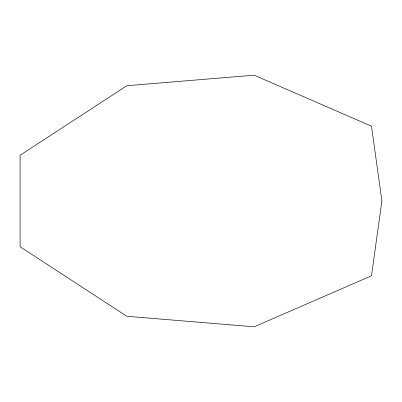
<?xml version="1.0" encoding="UTF-8"?>
<svg xmlns="http://www.w3.org/2000/svg" width="402" height="402" viewBox="0 0 402 402"><rect width="100%" height="100%" fill="white"/><g stroke="black" fill="none" stroke-linecap="round" stroke-linejoin="round"><path stroke-width="0.6" d="M381.9 201L371.483 275.802L254.139 326.806L126.831 316.279L20.1 246.743L20.1 155.257L126.831 85.721L254.139 75.194L371.483 126.198L381.9 201"/></g></svg>
